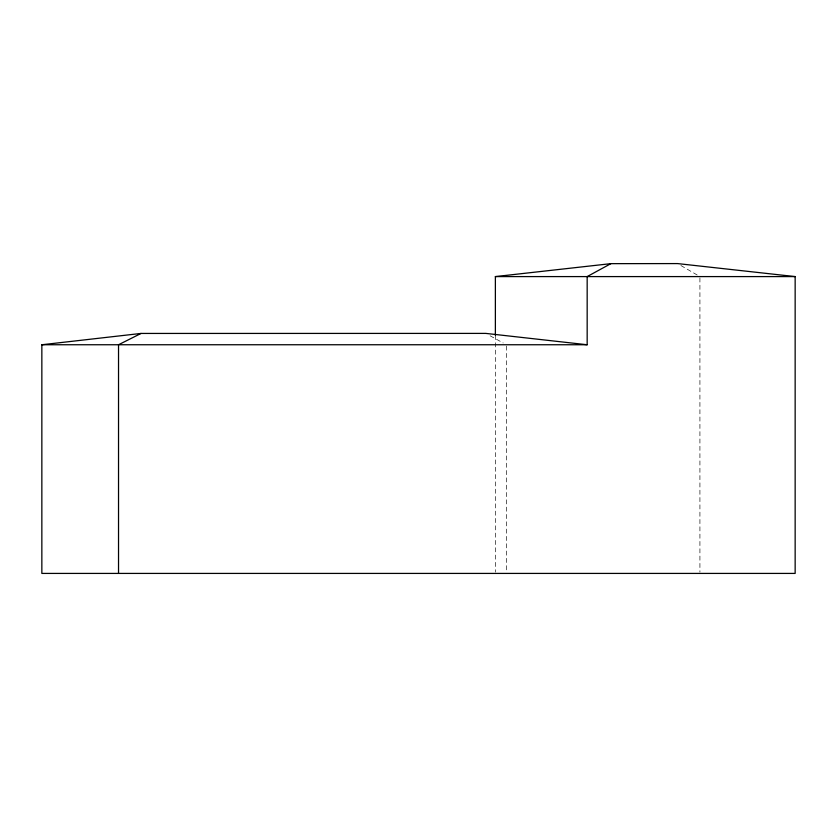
<?xml version="1.0" encoding="UTF-8"?>
<svg xmlns="http://www.w3.org/2000/svg" width="837" height="837" viewBox="0 0 837 837"><rect width="100%" height="100%" fill="white"/><g stroke="black" fill="none" stroke-linecap="round" stroke-linejoin="round"><path stroke-width="0.63" stroke-dasharray="4.18 3.14" d="M490.105 335.794L503.163 342.961M680.899 265.528L697.692 275.289M699.92 277.894L699.92 572.11M506.427 346.058L506.427 572.11M495.378 335.428L495.378 572.11"/><path stroke-width="1.26" d="M610.864 263.655L587.166 276.587L587.166 344.75L41.85 344.75L41.85 573.418L795.15 573.418L795.15 276.587L677.541 263.582L610.864 263.655L495.378 276.587L495.378 335.428M587.166 344.75L485.753 333.398L141.045 333.44L118.53 344.75L118.53 573.418M41.85 344.75L141.045 333.44M495.378 276.587L795.15 276.587"/></g></svg>
